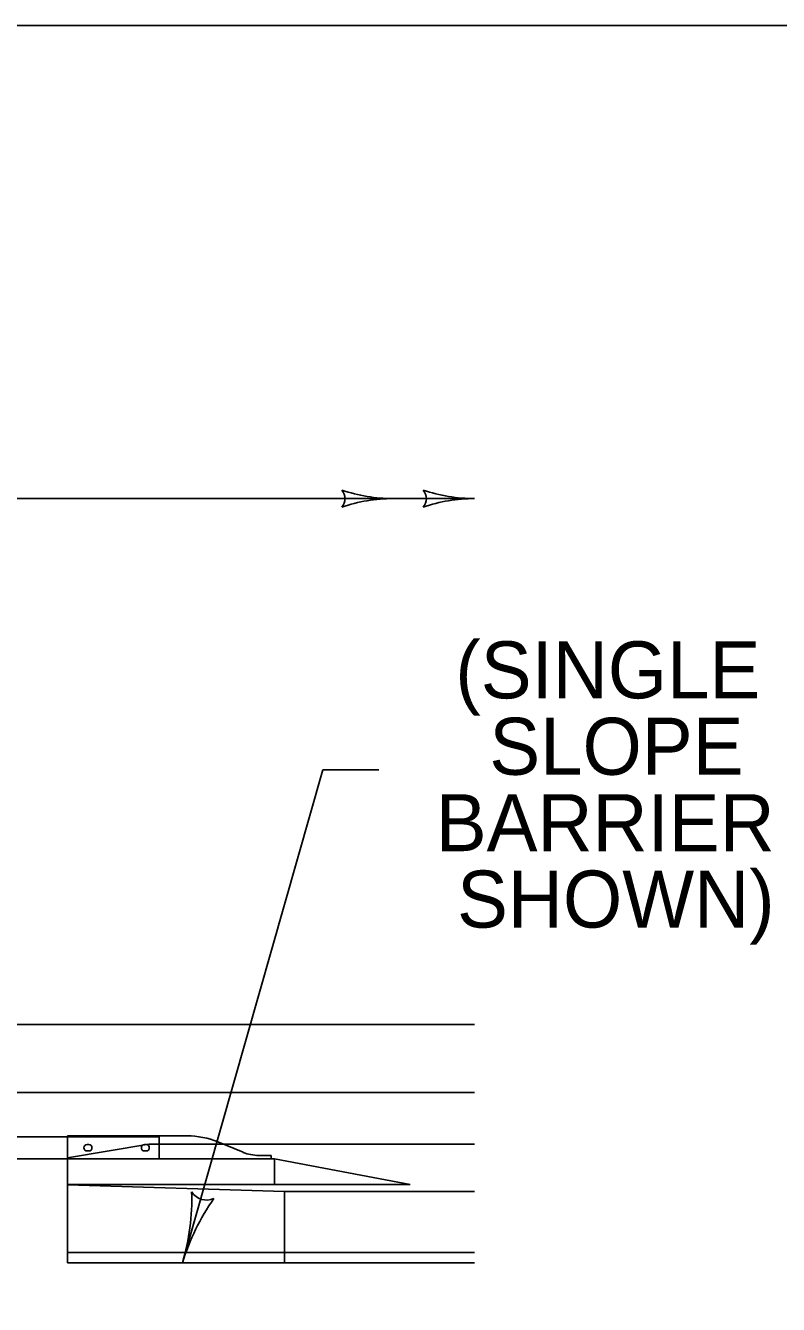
# Model space of a CAD drawing. Extents: x 503 to 668, y 143 to 243.
# Drawn here: x 631.67 to 640.92, y 227.59 to 243.29 of the extents above; entities that cross this region are included whole.
import ezdxf

# ---------------------------------------------------------------- set-up
doc = ezdxf.new("R2010")
doc.units = 0
for name, color, linetype in [('BR 2020 Reprint', 7, 'Continuous'), ('Level 1', 7, 'Continuous'), ('Level 2', 7, 'Continuous'), ('R_OR_NAMEBOUND_PR', 7, 'Continuous'), ('R_PL_GRAILLT_PR', 7, 'Continuous'), ('RW 2024 Reprint', 7, 'Continuous'), ('SB_STD_PT', 7, 'Continuous'), ('SB_STD_SEPIA', 7, 'Continuous')]:
    doc.layers.add(name, color=color, linetype=linetype)

msp = doc.modelspace()

# ---------------------------------------------------------------- linework, layer by layer
at = {"layer": 'BR 2020 Reprint'}
for centre, radius, start, end in [((635.437, 237.486), 0.158, 318.7746, 40.8913), ((636.187, 239.457), 1.971, 251.3472, 269.9939), ((636.437, 237.486), 0.158, 318.7746, 40.8913), ((637.187, 239.457), 1.971, 251.3472, 269.9939), ((636.187, 235.515), 1.971, 90, 108.6688), ((636.187, 235.515), 1.971, 89.9878, 90), ((637.187, 235.515), 1.971, 90, 108.6688), ((637.187, 235.515), 1.971, 89.9878, 90), ((631.002, 228.885), 2.712, 343.2419, 1.9107), ((633.897, 229.09), 0.217, 212.0165, 294.1332), ((636.197, 227.321), 2.712, 144.5891, 163.2358), ((631.002, 228.885), 2.712, 343.2297, 343.2419)]:
    msp.add_arc(centre, radius, start, end, dxfattribs=at)
at = {"layer": 'Level 1'}
for p, q in [((619.803, 229.65), (633.312, 229.65)), ((632.187, 229.662), (633.656, 229.662)), ((633.312, 229.65), (633.312, 229.382)), ((634.036, 229.587), (634.346, 229.46)), ((634.536, 229.422), (634.687, 229.422)), ((634.687, 229.38), (634.687, 229.422)), ((619.803, 229.38), (633.312, 229.38)), ((632.187, 228.103), (632.187, 229.38)), ((632.187, 229.063), (632.187, 229.38))]:
    msp.add_line(p, q, dxfattribs=at)
for points in [[(632.449, 229.555), (632.429, 229.555)], [(633.153, 229.555), (633.134, 229.555)], [(632.429, 229.477), (632.449, 229.477)], [(633.134, 229.477), (633.153, 229.477)]]:
    msp.add_lwpolyline(points, dxfattribs=at)
for centre, radius, start, end in [((632.429, 229.516), 0.0392, 89.9995, 269.9995), ((632.449, 229.516), 0.0392, 269.9995, 89.9995), ((633.134, 229.516), 0.0392, 89.9995, 269.9995), ((633.153, 229.516), 0.0392, 269.9995, 89.9995), ((633.656, 228.662), 1, 67.6713, 90), ((634.536, 229.922), 0.5, 247.6713, 270)]:
    msp.add_arc(centre, radius, start, end, dxfattribs=at)
at = {"layer": 'Level 2'}
msp.add_line((637.187, 237.486), (595.257, 237.486), dxfattribs=at)
at = {"layer": 'R_OR_NAMEBOUND_PR'}
for p, q in [((634.729, 229.38), (633.062, 229.38)), ((636.395, 229.063), (634.729, 229.38)), ((634.729, 229.063), (634.729, 229.38)), ((636.395, 229.063), (632.187, 229.063))]:
    msp.add_line(p, q, dxfattribs=at)
at = {"layer": 'R_PL_GRAILLT_PR'}
msp.add_line((637.187, 231.029), (509.242, 231.029), dxfattribs=at)
at = {"layer": 'RW 2024 Reprint'}
msp.add_line((637.187, 230.196), (509.242, 230.196), dxfattribs=at)
at = {"layer": 'SB_STD_PT'}
msp.add_lwpolyline([(502.896, 143.168), (667.897, 143.168), (667.897, 243.293), (502.896, 243.293)], close=True, dxfattribs=at)
at = {"layer": 'SB_STD_SEPIA'}
for p, q in [((635.322, 234.154), (633.6, 228.103)), ((636.013, 234.154), (635.322, 234.154)), ((632.187, 229.38), (632.187, 229.662)), ((632.187, 229.394), (633.187, 229.561)), ((634.098, 229.561), (633.187, 229.561)), ((633.312, 229.65), (633.312, 229.382)), ((637.187, 229.561), (634.098, 229.561)), ((634.854, 228.978), (632.187, 229.062)), ((637.187, 228.978), (634.854, 228.978)), ((634.854, 228.103), (634.854, 228.978)), ((637.187, 228.228), (632.187, 228.228)), ((637.187, 228.103), (632.187, 228.103))]:
    msp.add_line(p, q, dxfattribs=at)

# ---------------------------------------------------------------- texts
at = {"layer": 'Level 2'}
for s, p in [('(SINGLE ', (636.951, 235.033)), ('SLOPE', (637.368, 234.095)), ('BARRIER', (636.711, 233.157)), ('SHOWN)', (636.972, 232.219))]:
    msp.add_text(s, height=0.7, dxfattribs=at).set_placement(p)

doc.saveas('drawing.dxf')
